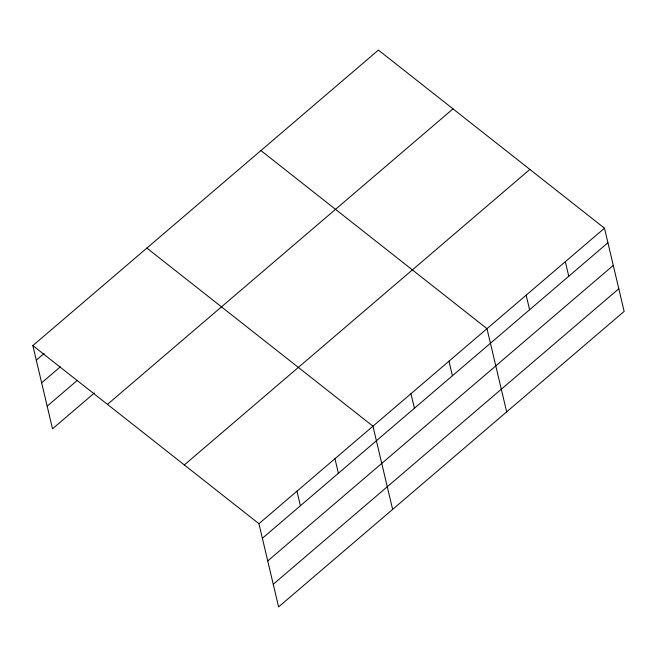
<?xml version="1.0" encoding="UTF-8"?>
<svg xmlns="http://www.w3.org/2000/svg" width="657" height="657" viewBox="0 0 657 657"><rect width="100%" height="100%" fill="white"/><g stroke="black" fill="none" stroke-linecap="round" stroke-linejoin="round"><path stroke-width="0.99" d="M32.85 345.598L378.399 50.088L604.481 228.201L624.15 311.402L278.601 606.912L258.932 523.711L32.85 345.598L52.519 428.799L94.403 392.976M36.291 360.167L44.052 353.532M41.646 382.817L60.263 366.893M47.164 406.149L77.419 380.28M107.461 404.375L453.002 108.865M184.33 464.934L529.871 169.424M258.932 523.711L604.481 228.201M262.381 538.272L607.922 242.762M267.736 560.922L613.277 265.412M273.246 584.262L618.795 288.752M260.911 150.56L486.993 328.672L506.662 411.873M146.881 248.083L372.962 426.196L392.631 509.397M565.324 261.691L568.765 276.252M526.158 295.182L529.599 309.743M448.986 361.178L452.427 375.747M410.978 393.683L414.419 408.252M334.955 458.701L338.396 473.262M296.948 491.206L300.389 505.767"/></g></svg>
